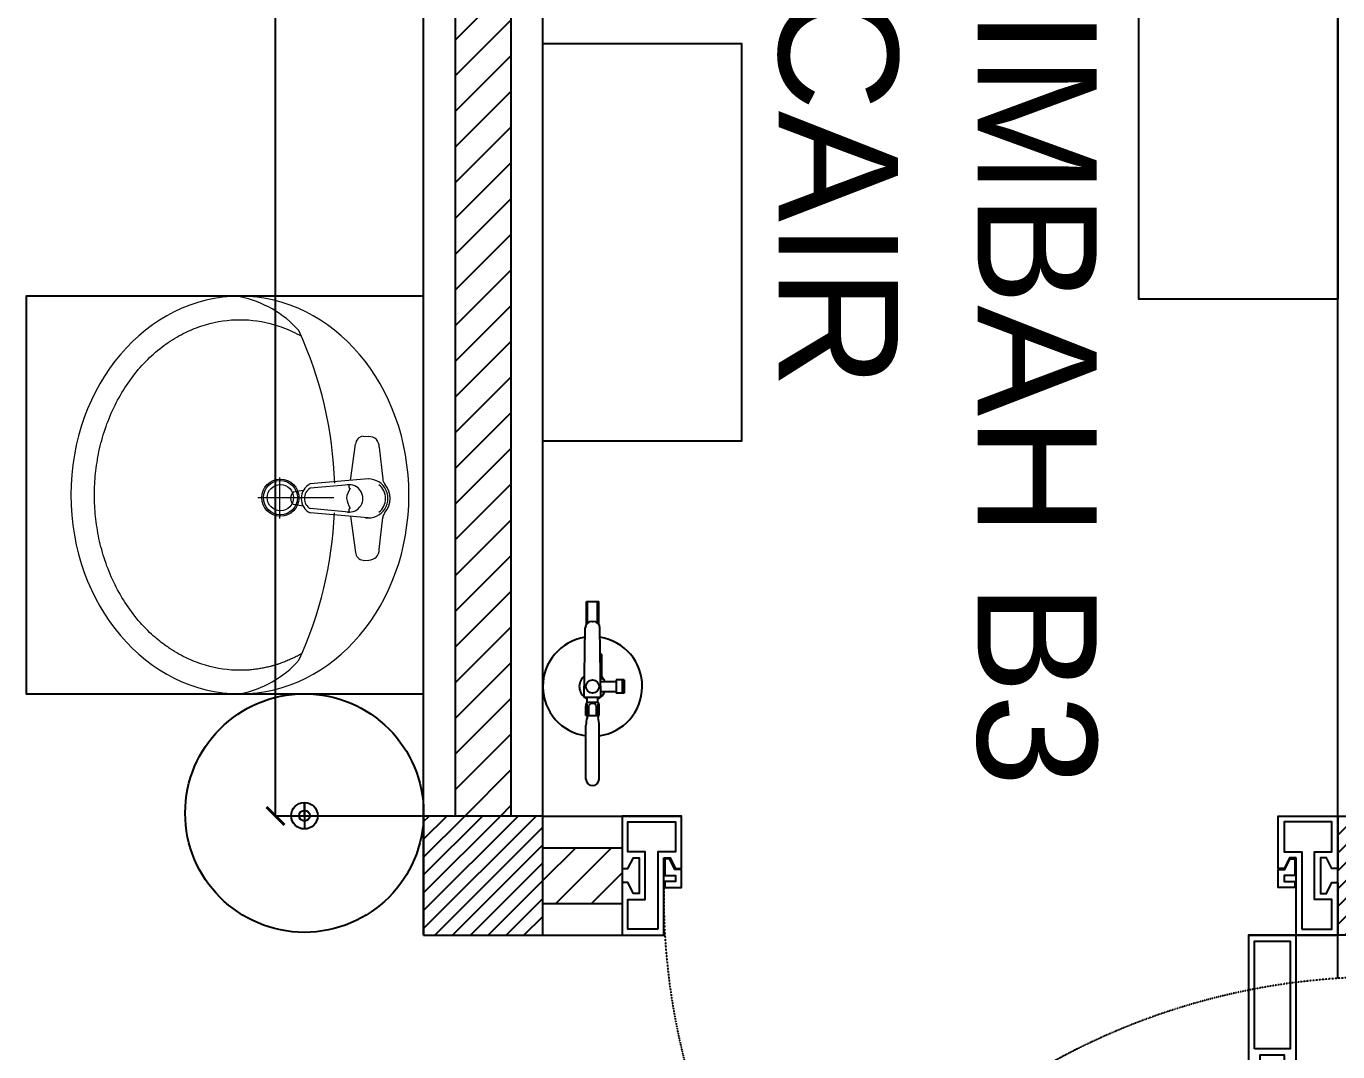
# Model space of a CAD drawing. Header units: millimetres. Extents: x -152054 to 94068, y -14280 to 91468.
# Drawn here: x -82884 to -81234, y 26984 to 28274 of the extents above; entities that cross this region are included whole.
import ezdxf

# ---------------------------------------------------------------- set-up
doc = ezdxf.new("R2010")
doc.units = ezdxf.units.MM
doc.linetypes.add('HIDDEN', pattern=[0.375, 0.25, -0.125])
doc.layers.add('ALM', color=120, linetype='Continuous')
doc.styles.get("Standard").update_dxf_attribs({"font": 'arial.ttf'})
doc.dimstyles.new('ISO-25', dxfattribs={"dimtxt": 67.5, "dimasz": 22.5, "dimexe": 1.25, "dimexo": 0.625, "dimgap": 5.63, "dimtad": 1, "dimtoh": 1, "dimdec": 0, "dimtxsty": 'Standard', "dimblk": 'ARCHTICK', "dimcen": 2.5, "dimclrd": 40, "dimclre": 40, "dimclrt": 1, "dimadec": 0, "dimazin": 0, "dimtfac": 1, "dimtdec": 0, "dimtmove": 0, "dimatfit": 3, "dimldrblk": 'BOXFILLED', "dimfxl": 1, "dimarcsym": 0})
pattern_1 = [(45, (17246.474, -14624.232), (-22.45064, 22.45064), [])]

# ---------------------------------------------------------------- blocks, each defined once
blk = doc.blocks.new('_ArchTick')
at = {"color": 0, "linetype": 'ByBlock', "const_width": 0.15}
blk.add_lwpolyline([(-0.5, -0.5), (0.5, 0.5)], dxfattribs=at)
blk = doc.blocks.new('*D100')
at = {"color": 40, "lineweight": -2, "transparency": 16777216}
for p, q in [((-82384.8, 31130.7), (-82571.8, 31130.7)), ((-82570.6, 27280.7), (-82570.6, 31130.7)), ((-82384.8, 27280.7), (-82571.8, 27280.7))]:
    blk.add_line(p, q, dxfattribs=at)
at = {"layer": 'Defpoints', "color": 0, "transparency": 16777216}
for p in [(-82570.6, 31130.7), (-82384.2, 31130.7), (-82384.2, 27280.7)]:
    blk.add_point(p, dxfattribs=at)
at = {"color": 40, "lineweight": -2, "transparency": 16777216, "xscale": 22.5, "yscale": 22.5, "zscale": 22.5}
for p, rotation in [((-82570.6, 31130.7), 90), ((-82570.6, 27280.7), 270)]:
    blk.add_blockref('_ArchTick', p, dxfattribs=dict(at, rotation=rotation))
at = {"color": 1, "transparency": 16777216, "insert": (-82610.7, 29205.7), "char_height": 67.5, "attachment_point": 5, "rotation": 90}
blk.add_mtext('3850', dxfattribs=at)
blk = doc.blocks.new('_BoxFilled')
at = {"color": 0, "linetype": 'ByBlock', "lineweight": -2}
blk.add_line((-0.5, 0), (-1, 0), dxfattribs=at)
at = {"color": 0, "linetype": 'ByBlock'}
blk.add_solid([(-0.5, 0.5), (0.5, 0.5), (-0.5, -0.5), (0.5, -0.5)], dxfattribs=at)
blk = doc.blocks.new('Fire Extinguisher_top_dwgmodels.com')
at = {"color": 0}
for p, q in [((-111.7, 8), (-47, 8)), ((-34.9, 6.6), (-37.6, 6.6)), ((-34.9, 8), (-34.9, -8)), ((-34.9, 8), (-23.5, 8)), ((-34.9, 4.6), (-23.2, 4.6)), ((-34.8, 5.7), (-23.2, 5.7)), ((-18.9, 6.3), (-18.9, -6.3)), ((-18.9, 6.3), (-13.5, 6.3)), ((-13.5, -10), (-13.5, 10)), ((-13.5, 10), (70.6, 8.9)), ((10.3, 9.7), (10.3, 11.5)), ((10.7, 9.7), (10.7, 11.5)), ((75, 7.5), (102.5, 7.5)), ((76.7, 5.9), (102.5, 5.9)), ((78.5, 0.9), (78.5, -0.9)), ((102.5, 7.5), (102.5, -7.5)), ((-111.7, -8), (-47, -8)), ((-34.9, -6.6), (-37.6, -6.6)), ((-34.9, -4.6), (-23.2, -4.6)), ((-34.9, -8), (-23.5, -8)), ((-34.8, -5.7), (-23.2, -5.7)), ((-18.9, -6.3), (-13.5, -6.3)), ((-13.5, -10), (70.6, -8.9)), ((-6, -9.9), (-6, -28.4)), ((6, -9.7), (6, -28.4)), ((10.3, -9.7), (10.3, -9.7)), ((10.7, -9.9), (10.7, -9.7)), ((10.8, -10.2), (11, -9.9)), ((10.9, -10.4), (38.5, -10.4)), ((10.9, -11.2), (38.5, -11.2)), ((75, -7.5), (102.5, -7.5)), ((76.7, -5.9), (102.5, -5.9)), ((-8, -38), (-8, -28.4)), ((8, -28.4), (-8, -28.4)), ((8, -38), (8, -28.4)), ((-8, -36.1), (8, -36.1)), ((8, -38), (-8, -38))]:
    blk.add_line(p, q, dxfattribs=at)
blk.add_circle((0, 0), 8, dxfattribs=at)
for centre, radius, start, end in [((0, 0), 60, 8.6363, 172.3377), ((0, 0), 16, 37.0611, 141.3809), ((-111.7, 0), 8, 90, 270), ((-48.9, -37), 45.1, 75.4552, 87.5164), ((-23.6, 0.6), 7.45, 50.2127, 88.8117), ((-23.3, 7.7), 1.98, 271.9881, 358.9526), ((-25.5, 0), 5.13, 297.4534, 62.5466), ((0, 0), 16, 147.6298, 156.9032), ((10.5, 11.5), 0.177, 14.0852, 165.9148), ((70.5, 0.9), 8, 0, 89.221), ((0, 0), 60, 187.6623, 351.3637), ((-48.9, 37), 45.1, 272.4836, 284.5448), ((-23.6, -0.6), 7.45, 271.1883, 309.7873), ((-23.3, -7.7), 1.98, 1.0474, 88.0119), ((0, 0), 16, 203.0968, 212.3702), ((0, 0), 16, 218.6191, 247.9757), ((-11.2, -9.9), 0.819, 184.1848, 357.3731), ((0, 0), 16, 292.0243, 310.0558), ((10.5, -11), 1.25, 101.8101, 350.1732), ((10.5, -11), 0.907, 90, 346.3844), ((10.2, -9.7), 0.107, 282.2941, 2.9308), ((10.4, -9.9), 0.229, 277.2272, 346.9737), ((11.1, -10.8), 0.447, 116.5651, 243.4349), ((0, 0), 16, 312.0013, 315.4535), ((10.5, -11), 0.907, 40.2976, 70.7774), ((10.5, -11), 1.25, 27.9629, 66.6982), ((0, 0), 16, 319.3461, 322.9389), ((38.3, -10.8), 0.447, 296.5651, 63.4349), ((70.5, -0.9), 8, 270.779, 0)]:
    blk.add_arc(centre, radius, start, end, dxfattribs=at)
blk = doc.blocks.new('A$C33FC0FF0')
at = {"lineweight": 5}
for p, q in [((0, 0.4507), (0.508, 0.4507)), ((0, 0.2159), (0, 0.4507)), ((0.508, 0.2159), (0.508, 0.4507)), ((0.1929, 0.3939), (0.2338, 0.3984)), ((0.3236, 0.3939), (0.2827, 0.3984)), ((0.1789, 0.3732), (0.1792, 0.3806)), ((0.2335, 0.3797), (0.2398, 0.3058)), ((0.2832, 0.3797), (0.277, 0.3058)), ((0.3375, 0.3732), (0.3372, 0.3806)), ((0.2354, 0.3571), (0.1891, 0.3634)), ((0.2409, 0.3556), (0.2454, 0.3058)), ((0.2759, 0.3552), (0.2714, 0.3058)), ((0.281, 0.3571), (0.3273, 0.3634)), ((0.2576, 0.3357), (0.2576, 0.2387)), ((0.2483, 0.2966), (0.2503, 0.2841)), ((0.2681, 0.2966), (0.2661, 0.2841)), ((0.2841, 0.267), (0.2315, 0.267))]:
    blk.add_line(p, q, dxfattribs=at)
for radius in [0.0238, 0.0218, 0.0168]:
    blk.add_circle((0.2574, 0.2676), radius, dxfattribs=at)
for centre, radius, start, end in [((0.2584, 0.3802), 0.0249, 351.5466, 188.4534), ((0.2584, 0.3802), 0.0277, 49.1745, 130.7525), ((0.1922, 0.381), 0.0129, 87.0247, 181.3762), ((0.2328, 0.4098), 0.0115, 274.681, 310.7525), ((0.2584, 0.3802), 0.0219, 37.1419, 142.8581), ((0.284, 0.4098), 0.0115, 229.1745, 265.319), ((0.3242, 0.381), 0.0129, 358.6238, 92.9753), ((0.1903, 0.3749), 0.0115, 188.6096, 263.9713), ((0.2584, 0.3555), 0.0175, 352.5304, 188.6494), ((0.3261, 0.3749), 0.0115, 276.0287, 351.3904), ((0.2427, 0.3589), 0.00379, 241.8872, 322.8859), ((0.26, 0.3772), 0.0251, 235.2792, 265.1488), ((0.2557, 0.3798), 0.0276, 274.5723, 303.0138), ((0.2737, 0.3589), 0.00379, 217.1141, 298.1128), ((0.2545, -0.1673), 0.5045, 91.752, 114.6686), ((0.2545, -0.1673), 0.5045, 65.3314, 87.4489), ((0.2584, 0.3149), 0.0207, 206.0612, 333.9388), ((0.2584, 0.3132), 0.015, 209.6977, 330.3023), ((0.136, 0.1886), 0.1379, 131.9061, 168.5305), ((0.373, 0.1886), 0.1379, 11.4697, 48.0939), ((0.2582, 0.2909), 0.0104, 220.6132, 319.3868)]:
    blk.add_arc(centre, radius, start, end, dxfattribs=at)
at = {"lineweight": 5, "extrusion": (5.55112e-17, -3.33067e-16, -1)}
blk.add_ellipse((0.254, 0.2159), major_axis=(0.254, 0), ratio=0.850394, dxfattribs=at)
at = {"lineweight": 5}
blk.add_open_spline([(0.4566, 0.295), (0.4577, 0.2931), (0.4587, 0.2912), (0.4603, 0.2883), (0.4607, 0.2873), (0.4617, 0.2854), (0.4622, 0.2844), (0.4627, 0.2832), (0.4629, 0.283), (0.4633, 0.282), (0.4636, 0.2813), (0.4644, 0.2796), (0.4648, 0.2786), (0.4657, 0.2767), (0.4661, 0.2757), (0.4668, 0.2737), (0.4672, 0.2728), (0.468, 0.2708), (0.4683, 0.2698), (0.469, 0.2679), (0.4694, 0.2669), (0.4699, 0.2655), (0.47, 0.265), (0.4703, 0.264), (0.4705, 0.2635), (0.4708, 0.2625), (0.471, 0.262), (0.4713, 0.2611), (0.4714, 0.2606), (0.4715, 0.2601), (0.4716, 0.2601), (0.4717, 0.2596), (0.4718, 0.2591), (0.4721, 0.2582), (0.4722, 0.2577), (0.4725, 0.2567), (0.4726, 0.2562), (0.4729, 0.2552), (0.473, 0.2548), (0.4734, 0.2533), (0.4736, 0.2523), (0.4741, 0.2504), (0.4743, 0.2494), (0.4747, 0.2475), (0.4749, 0.2465), (0.4753, 0.2446), (0.4755, 0.2437), (0.4758, 0.2417), (0.476, 0.2408), (0.4763, 0.2389), (0.4764, 0.2379), (0.4767, 0.236), (0.4768, 0.2351), (0.477, 0.2332), (0.4771, 0.2322), (0.4774, 0.2294), (0.4776, 0.2275), (0.4778, 0.2238), (0.4779, 0.2219), (0.478, 0.2191), (0.478, 0.2182), (0.478, 0.2168), (0.478, 0.2163), (0.478, 0.2159), (0.478, 0.2017), (0.476, 0.1868), (0.4693, 0.1641), (0.4665, 0.1565), (0.4595, 0.1415), (0.4553, 0.134), (0.4493, 0.1249), (0.448, 0.1231), (0.4429, 0.1159), (0.4387, 0.1106), (0.4281, 0.0987), (0.4214, 0.0921), (0.4069, 0.0798), (0.3992, 0.0741), (0.3828, 0.0636), (0.3742, 0.0588), (0.3564, 0.0503), (0.3473, 0.0466), (0.3286, 0.0403), (0.319, 0.0377), (0.305, 0.0347), (0.3003, 0.0339), (0.2908, 0.0324), (0.2861, 0.0318), (0.2769, 0.0308), (0.2722, 0.0304), (0.2631, 0.03), (0.2587, 0.0299), (0.2539, 0.0299), (0.2538, 0.0299), (0.2491, 0.0299), (0.2448, 0.03), (0.2358, 0.0304), (0.2311, 0.0308), (0.2219, 0.0318), (0.2172, 0.0324), (0.2077, 0.0339), (0.203, 0.0347), (0.189, 0.0377), (0.1794, 0.0403), (0.1607, 0.0466), (0.1516, 0.0503), (0.1338, 0.0588), (0.1252, 0.0636), (0.1088, 0.0741), (0.1011, 0.0798), (0.0866, 0.0921), (0.0799, 0.0987), (0.0678, 0.1123), (0.0623, 0.1195), (0.0527, 0.134), (0.0485, 0.1415), (0.0415, 0.1565), (0.0387, 0.1641), (0.032, 0.1868), (0.03, 0.2017), (0.03, 0.2301), (0.032, 0.245), (0.0387, 0.2676), (0.0415, 0.2752), (0.0469, 0.2866), (0.0489, 0.2906), (0.051, 0.2944)], degree=3, knots=[2.909358, 2.909358, 2.909358, 2.909358, 3.057135, 3.057135, 3.131023, 3.131023, 3.204911, 3.204911, 3.223577, 3.223577, 3.278799, 3.278799, 3.352687, 3.352687, 3.426575, 3.426575, 3.500463, 3.500463, 3.574351, 3.574351, 3.64824, 3.64824, 3.685184, 3.685184, 3.722128, 3.722128, 3.759072, 3.759072, 3.796016, 3.796016, 3.796675, 3.796675, 3.83296, 3.83296, 3.869904, 3.869904, 3.906848, 3.906848, 3.943792, 3.943792, 4.01768, 4.01768, 4.091568, 4.091568, 4.165457, 4.165457, 4.239345, 4.239345, 4.313233, 4.313233, 4.387121, 4.387121, 4.461009, 4.461009, 4.534897, 4.534897, 4.682673, 4.682673, 4.83045, 4.83045, 4.904338, 4.904338, 4.942871, 4.942871, 4.942871, 5.090647, 5.090647, 5.164535, 5.164535, 5.238424, 5.238424, 5.257089, 5.257089, 5.312312, 5.312312, 5.3862, 5.3862, 5.460088, 5.460088, 5.533976, 5.533976, 5.607864, 5.607864, 5.681752, 5.681752, 5.718696, 5.718696, 5.755641, 5.755641, 5.792585, 5.792585, 5.829529, 5.829529, 5.830188, 5.830188, 5.866473, 5.866473, 5.903417, 5.903417, 5.940361, 5.940361, 5.977305, 5.977305, 6.051193, 6.051193, 6.125081, 6.125081, 6.198969, 6.198969, 6.272857, 6.272857, 6.346746, 6.346746, 6.420634, 6.420634, 6.494522, 6.494522, 6.56841, 6.56841, 6.716186, 6.716186, 6.863963, 6.863963, 6.937851, 6.937851, 6.976384, 6.976384, 6.976384, 6.976384], dxfattribs=at)

msp = doc.modelspace()

# ---------------------------------------------------------------- hatches: boundary and pattern name
at = {"transparency": 33554559}
h = msp.add_hatch(dxfattribs=at)
h.set_pattern_fill('ANSI31', color=1, scale=5)
h.set_pattern_definition([(45, (17246.474, -14624.232), (-11.2253202, 11.2253202), [])])
h.paths.add_polyline_path([(-81084.2, 31280.7), (-81234.2, 31280.7), (-81234.2, 31130.7), (-81084.2, 31130.7)])
h.paths.add_polyline_path([(-78676.7, 31280.7), (-78676.7, 31130.7), (-78526.7, 31130.7), (-78526.7, 31280.7)])
h.paths.add_polyline_path([(-75969.2, 31130.7), (-75969.2, 31280.7), (-76119.2, 31280.7), (-76119.2, 31130.7)])
h.paths.add_polyline_path([(-72619.2, 31280.7), (-72769.2, 31280.7), (-72769.2, 31130.7), (-72619.2, 31130.7)])
h.paths.add_polyline_path([(-72619.2, 29935.7), (-72769.2, 29935.7), (-72769.2, 29785.7), (-72619.2, 29785.7)])
h.paths.add_polyline_path([(-72044.2, 29935.7), (-72194.2, 29935.7), (-72194.2, 29785.7), (-72044.2, 29785.7)])
h.paths.add_polyline_path([(-72044.2, 25970.7), (-72194.2, 25970.7), (-72194.2, 25820.7), (-72044.2, 25820.7)])
h.paths.add_polyline_path([(-72929.2, 25970.7), (-73129.2, 25970.7), (-73129.2, 25820.7), (-72929.2, 25820.7)])
h.paths.add_polyline_path([(-75969.2, 25820.7), (-75769.2, 25820.7), (-75769.2, 25970.7), (-75969.2, 25970.7)])
h.paths.add_polyline_path([(-76119.2, 25970.7), (-75969.2, 25970.7), (-75969.2, 26120.7), (-76119.2, 26120.7)])
h.paths.add_polyline_path([(-77744.2, 25820.7), (-77544.2, 25820.7), (-77544.2, 25970.7), (-77744.2, 25970.7)])
h.paths.add_polyline_path([(-75969.2, 27615.7), (-75969.2, 27765.7), (-76119, 27765.7), (-76119, 27615.7)])
h.paths.add_polyline_path([(-80384, 25970.7), (-80584, 25970.7), (-80584, 25820.7), (-80384, 25820.7)])
h.paths.add_polyline_path([(-81084.2, 25970.7), (-81234.2, 25970.7), (-81234.2, 25820.7), (-81084.2, 25820.7)])
h.paths.add_polyline_path([(-81234.2, 27130.7), (-81084.2, 27130.7), (-81084.2, 27280.7), (-81234.2, 27280.7)])
h.paths.add_polyline_path([(-82384.2, 27130.7), (-82234.2, 27130.7), (-82234.2, 27280.7), (-82384.2, 27280.7)])
h.paths.add_polyline_path([(-81234.2, 29130.7), (-81084.2, 29130.7), (-81084.2, 29280.7), (-81234.2, 29280.7)])
h.paths.add_polyline_path([(-82234.2, 29130.7), (-82234.2, 29280.7), (-82384.2, 29280.7), (-82384.2, 29130.7)])
h = msp.add_hatch()
h.set_pattern_fill('ANSI31', color=1, scale=10)
h.set_pattern_definition(pattern_1)
h.paths.add_polyline_path([(-82344.2, 27280.7), (-82274.2, 27280.7), (-82274.2, 29130.7), (-82344.2, 29130.7)])
h = msp.add_hatch()
h.set_pattern_fill('ANSI31', color=1, scale=10)
h.set_pattern_definition(pattern_1)
h.paths.add_polyline_path([(-82134.6, 27240.7), (-82234.2, 27240.7), (-82234.2, 27170.7), (-82134.6, 27170.7)])
at = {"true_color": 0xed1f24}
h = msp.add_hatch(dxfattribs=at)
h.set_pattern_fill('ANSI31', color=240, scale=15)
h.set_pattern_definition([(45, (-88775.395, 23988.19), (-33.67596, 33.67596), [])])
h.paths.add_polyline_path([(-81294.9, 27228.3), (-81301.6, 27214.8), (-81300.7, 27213.3), (-81293.9, 27226.8)])

# ---------------------------------------------------------------- linework, layer by layer
for points in [[(-82384.2, 27130.7), (-82384.2, 31280.7)], [(-82234.2, 27280.7), (-82234.2, 31130.7)], [(-81234.2, 27280.7), (-81234.2, 31130.7)], [(-82344.2, 27280.7), (-82344.2, 29130.7)], [(-82274.2, 27280.7), (-82274.2, 29130.7)], [(-81734.2, 28930.7), (-81234.2, 28930.7), (-81234.2, 27930.7), (-81484.2, 27930.7), (-81484.2, 28930.7)], [(-82234.2, 28252), (-81984.2, 28252), (-81984.2, 27752), (-82234.2, 27752), (-82234.2, 28252)], [(-82534.2, 27281.1), (-82534.2, 27297.8)], [(-82534.2, 27297.8), (-82534.2, 27264.4)], [(-82550.9, 27281.1), (-82517.5, 27281.1)], [(-82384.2, 27280.7), (-82384.2, 27288)], [(-82234.2, 27280.7), (-82059.7, 27280.7)], [(-82134.6, 27280.7), (-82134.6, 27130.7)], [(-81309.1, 27280.7), (-81234.2, 27280.7)], [(-81234.2, 27155.7), (-81234.2, 27280.7)], [(-81234.2, 27131), (-81234.2, 27280.7)], [(-82234.2, 27240.7), (-82134.6, 27240.7)], [(-82234.2, 27170.7), (-82134.6, 27170.7)], [(-82384.2, 27130.7), (-82080.2, 27130.7)], [(-81346.5, 27130.7), (-81234.2, 27130.7)], [(-81234.2, 27076.4), (-81234.2, 27130.7)], [(-81084.2, 27130.7), (-81234.2, 27130.7)]]:
    msp.add_lwpolyline(points)
for points in [[(-82384.2, 27434.4), (-82384.2, 27934.4), (-82884.2, 27934.4), (-82884.2, 27434.4)], [(-82384.2, 27130.7), (-82234.2, 27130.7), (-82234.2, 27280.7), (-82384.2, 27280.7)], [(-81084.2, 27130.7), (-81234.2, 27130.7), (-81234.2, 27280.7), (-81084.2, 27280.7)]]:
    msp.add_lwpolyline(points, close=True)
for centre, radius in [((-82534.2, 27284.4), 150), ((-82534.2, 27281.1), 16.7), ((-82534.2, 27281.1), 6.71)]:
    msp.add_circle(centre, radius)
at = {"layer": 'ALM'}
for points in [[(-82082.2, 27228.3), (-82073.9, 27228.3), (-82067.2, 27214.8), (-82059.7, 27214.8), (-82059.7, 27280.7), (-82134.6, 27280.7), (-82134.6, 27214.8), (-82127.1, 27214.8), (-82120.3, 27228.3), (-82112.9, 27228.3), (-82112.9, 27205.9), (-82112.9, 27183.4), (-82120.3, 27183.4), (-82127.1, 27196.9), (-82134.6, 27196.9), (-82134.6, 27131), (-82082.2, 27131)], [(-81286.6, 27228.3), (-81294.9, 27228.3), (-81301.6, 27214.8), (-81309.1, 27214.8), (-81309.1, 27280.7), (-81234.2, 27280.7), (-81234.2, 27214.8), (-81241.7, 27214.8), (-81248.4, 27228.3), (-81255.9, 27228.3), (-81255.9, 27205.9), (-81255.9, 27183.4), (-81248.4, 27183.4), (-81241.7, 27196.9), (-81234.2, 27196.9), (-81234.2, 27131), (-81286.6, 27131)], [(-82089.6, 27138.5), (-82127.1, 27138.5), (-82127.1, 27175.9), (-82105.4, 27175.9), (-82105.4, 27205.9), (-82105.4, 27235.8), (-82127.1, 27235.8), (-82127.1, 27273.2), (-82067.2, 27273.2), (-82067.2, 27235.8), (-82089.6, 27235.8)], [(-81279.1, 27138.5), (-81241.7, 27138.5), (-81241.7, 27175.9), (-81263.4, 27175.9), (-81263.4, 27205.9), (-81263.4, 27235.8), (-81241.7, 27235.8), (-81241.7, 27273.2), (-81301.6, 27273.2), (-81301.6, 27235.8), (-81279.1, 27235.8)], [(-82059.7, 27213.3), (-82068.1, 27213.3), (-82074.8, 27226.8), (-82080.7, 27226.8), (-82080.7, 27205.9), (-82067.2, 27205.9), (-82067.2, 27198.4), (-82080.7, 27198.4), (-82080.7, 27190.9), (-82059.7, 27190.9)], [(-81309.1, 27213.3), (-81300.7, 27213.3), (-81293.9, 27226.8), (-81288.1, 27226.8), (-81288.1, 27205.9), (-81301.6, 27205.9), (-81301.6, 27198.4), (-81288.1, 27198.4), (-81288.1, 27190.9), (-81309.1, 27190.9)], [(-81325.6, 26958.8), (-81325.6, 26966.3), (-81331.6, 26973), (-81331.6, 26980.5), (-81301.6, 26980.5), (-81301.6, 26973), (-81307.6, 26966.3), (-81307.6, 26958.8), (-81286.6, 26958.8), (-81286.6, 27131), (-81294.1, 27131), (-81294.1, 27131), (-81339, 27131), (-81339, 27131), (-81346.5, 27131), (-81346.5, 26958.8)], [(-81339, 26988), (-81339, 27123.5), (-81294.1, 27123.5), (-81294.1, 26988)]]:
    msp.add_lwpolyline(points, close=True, dxfattribs=at)
at = {"layer": 'ALM', "color": 251, "linetype": 'HIDDEN', "ltscale": 0.35}
for centre, radius, start, end in [((-81236.8, 27181.9), 845.4, 179.4117, 262.8), ((-81176.9, 26216.5), 861.9, 89.8287, 171.5777)]:
    msp.add_arc(centre, radius, start, end, dxfattribs=at)

# ---------------------------------------------------------------- block references
at = {"color": 7, "xscale": 984.2519685039371, "yscale": 984.2519685039371, "zscale": 984.2519685039371, "rotation": 270}
msp.add_blockref('A$C33FC0FF0', (-82827.8, 27934.4), dxfattribs=at)
at = {"xscale": 1.041799406047062, "yscale": 1.041799406047062, "zscale": 1.041799406047062, "rotation": 90}
msp.add_blockref('Fire Extinguisher_top_dwgmodels.com', (-82171.7, 27443.6), dxfattribs=at)

# ---------------------------------------------------------------- texts
at = {"insert": (-81537.3, 29036.9), "char_height": 150, "attachment_point": 1, "rotation": 270}
msp.add_mtext_dynamic_manual_height_columns('\\pxqc;{\\C3;TPS LIMBAH B3  CAIR}', width=1936.507, gutter_width=17.5, heights=[0], dxfattribs=at)

# ---------------------------------------------------------------- dimensions: what is measured, and where the dimension line sits
dim = msp.add_linear_dim(base=(-82570.6, 31130.7), p1=(-82384.2, 27280.7), p2=(-82384.2, 31130.7), angle=90, dimstyle='ISO-25')
dim.commit()
dim.dimension.update_dxf_attribs({"geometry": '*D100', "text_midpoint": (-82610.7, 29205.7)})

doc.saveas('drawing.dxf')
